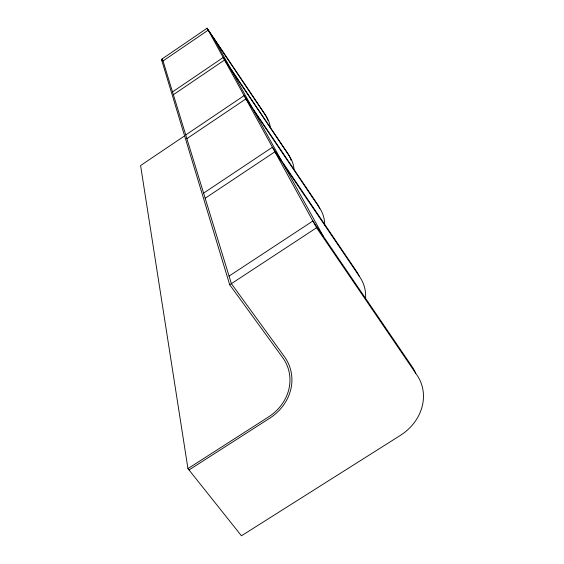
<?xml version="1.0" encoding="UTF-8"?>
<svg xmlns="http://www.w3.org/2000/svg" width="564" height="564" viewBox="0 0 564 564"><rect width="100%" height="100%" fill="white"/><g stroke="black" fill="none" stroke-linecap="round" stroke-linejoin="round"><path stroke-width="0.85" d="M207.129 28.2L316.587 227.743L417.007 375.13A48.483 42.335 -23.7 0 1 400.25 435.478L241.434 535.8L187.953 468.606L268.492 416.951A47.376 42.265 -16.1 0 0 282.67 357.597L229.71 284.771L161.445 59.375L207.129 28.2L264.763 113.9A26.353 25.274 -28 0 1 267.801 120.238M163.01 60.961L208.194 30.139L266.278 116.501A26.571 25.458 -27.9 0 1 270.332 127.845M172.513 91.911L223.203 57.507L287.612 153.098A29.673 28.08 -26.5 0 1 290.058 157.617M173.374 94.71L224.564 59.988L289.536 156.404A29.955 28.313 -26.4 0 1 294.006 169.031M185.732 134.951L244.113 95.626L317.067 203.646A33.96 31.57 -25.4 0 1 319.816 208.729M187.953 468.606L140.591 165.541L184.054 136.255M186.874 138.659L245.918 98.912L319.591 207.975A34.326 31.859 -25.3 0 1 324.674 225.48M203.597 193.121L272.419 147.225L356.497 271.298A39.691 36.011 -24.5 0 1 359.296 276.332M205.169 198.253L274.915 151.786L359.952 277.234A40.192 36.392 -24.5 0 1 365.542 298.779M229.069 276.085L312.886 220.996L411.981 366.508A47.75 41.835 -23.8 0 1 415.619 373.262M229.71 284.771L316.587 227.743M189.032 469.96L269.536 418.34A49.35 44.027 -16.1 0 0 284.327 356.526L231.395 283.664L162.34 58.769M161.445 59.375L162.383 60.722M214.214 39.092L229.908 67.454M231.325 70.021L251.734 106.913M253.617 110.311L281.253 160.268M283.861 164.97L323.383 236.415M290.312 158.244A29.673 28.08 -26.5 0 1 290.975 160.148"/></g></svg>
